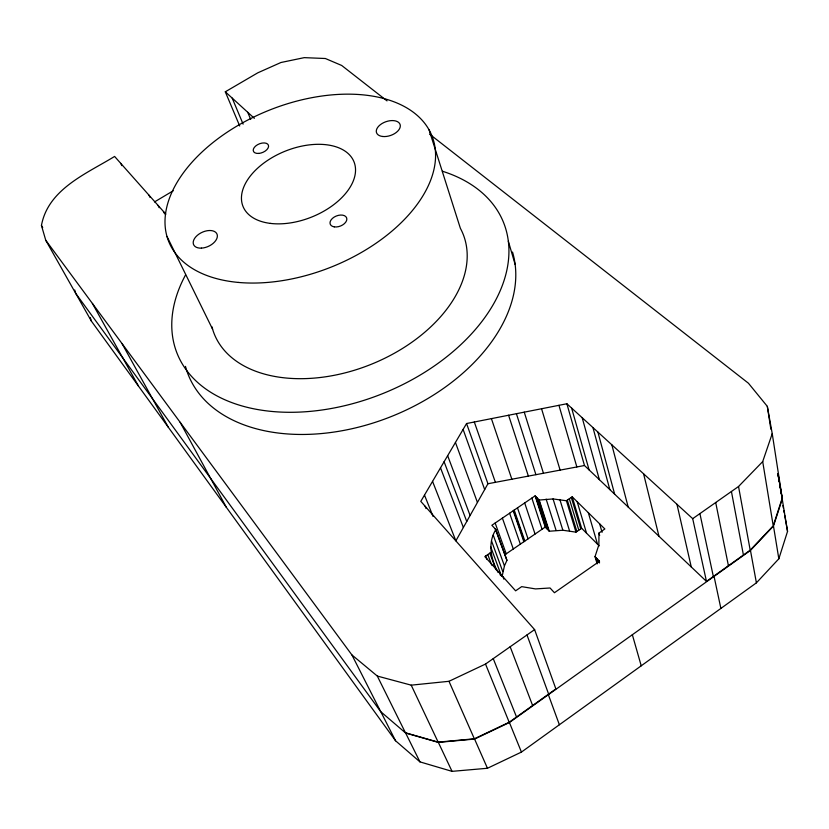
<?xml version="1.0" encoding="UTF-8"?>
<svg xmlns="http://www.w3.org/2000/svg" width="829" height="829" viewBox="0 0 829 829"><rect width="100%" height="100%" fill="white"/><g stroke="black" fill="none" stroke-linecap="round" stroke-linejoin="round"><path stroke-width="1.24" d="M502.146 576.228L504.446 565.896L506.944 560.331L495.846 529.565L491.866 525.275L535.099 495.877L539.202 500.042L549.285 531.234L562.86 530.239L575.979 532.145L581.626 528.249L572.197 496.809L566.425 500.757L553.057 498.944L539.202 500.042M498.146 572.57C490.903 559.264 487.369 543.14 495.846 529.565M778.037 473.732L787.55 531.368L778.835 558.798L756.4 582.849L521.441 752.079L487.462 768.265L452.043 771.353L419.961 761.882L395.568 740.784L380.905 711.924L75.677 293.331L45.75 240.265L41.45 225.457C48.113 189.095 86.517 173.686 114.599 156.443L165.831 214.151M773.612 524.622L782.213 498.208L772.234 433.619L767.322 406.365L748.421 383.216L429.64 134.174M45.75 240.265L351.921 654.951L380.718 711.655L405.65 733.043L438.354 742.401L474.571 739.064L509.41 722.515L750.463 550.415L773.478 526.052L782.472 498.426M762.701 461.587L773.219 525.824L750.204 550.176L706.474 581.398L692.702 518.664L738.535 486.499L762.701 461.587L772.234 433.619M597.16 563.886L595.015 556.653L598.87 544.85L598.963 533.057L604.859 528.964L572.197 496.809M692.702 518.664L566.881 403.754L466.572 423.526L487.939 483.742L455.867 540.84L432.551 481.38M466.572 423.526L420.79 501.379L534.612 629.605L555.876 688.909L509.193 722.246L474.354 738.794L438.147 742.131L405.454 732.774L377.309 676.06L351.921 654.951M377.309 676.06L411.215 685.158L448.986 681.303L485.514 664.05L534.612 629.605M504.623 554.933L545.244 527.057L535.099 495.877M490.737 552.539L484.82 556.591L515.617 590.828L521.669 586.642L535.493 588.911L550.052 587.989L554.446 592.735L599.543 561.254L595.015 556.653M154.515 201.924L173.22 190.794M239.716 125.998L225.301 91.801L257.778 72.828L280.927 62.507L304.253 57.647L325.362 58.507L341.693 65.47L387.039 100.9M487.939 483.742L584.476 465.515L706.474 581.398M225.301 91.801L254.348 118.329M581.626 528.249L599.222 545.886M545.244 527.057L549.285 531.234M506.944 560.331L495.224 528.892M74.724 289.984L75.771 293.456L91.325 321.03L395.568 740.784M41.45 225.457L42.714 227.706M92.392 303.435L122.671 357.776M122.775 357.921L138.464 386.065M152.536 398.728L168.256 427.163M122.008 343.548L152.412 398.562M180.131 422.272L210.566 478.312M210.701 478.499L226.369 507.358M405.65 733.043L419.961 761.882M120.733 163.354L121.873 165.634M167.002 236.441L212.597 329.206M148.919 195.105L150.049 197.416M158.049 205.395L159.189 207.716M163.468 211.499L164.608 213.83M411.215 685.158L438.147 742.131M438.354 742.401L452.043 771.353M448.986 681.303L474.354 738.794M474.571 739.064L487.462 768.265M232.182 98.091L243.115 124.143M247.726 112.278L250.69 119.449M509.41 722.515L521.441 752.079M485.514 664.05L509.193 722.246M425.07 506.208L426.033 508.571M424.489 495.089L433.049 516.426M493.245 658.63L516.529 717.002M440.51 467.836L463.37 527.493M510.167 646.755L532.622 705.51M444.095 461.743L466.748 521.472M485.742 555.958L487.069 559.482M447.66 455.681L470.105 515.493M487.784 554.57L491.732 565.16M489.815 553.171L495.929 569.658M499.659 573.098L500.529 575.45M503.006 576.808L503.866 579.16M490.675 546.736L501.555 576.207M526.985 634.952L548.632 694.091M548.373 694.702L559.378 724.753M455.442 442.458L477.431 502.447M491.524 540.922L502.778 571.606M493.255 535.171L504.446 565.896M463.11 429.412L484.675 489.556M495.162 523.037L506.229 553.824M502.395 518.125L513.296 548.974M474.312 422.002L495.4 482.333M509.607 513.213L520.343 544.145M514.218 510.073L524.84 541.057M513.648 510.457L524.291 541.43M513.213 510.757L523.855 541.72M517.493 507.856L528.042 538.86M491.41 418.635L511.856 479.235M524.684 502.965L535.057 534.042M531.845 498.094L542.062 529.244M535.741 496.53L545.876 527.71M508.581 415.246L528.374 476.105M538.56 499.39L548.653 530.581M537.151 497.96L547.264 529.14M516.405 413.702L535.917 474.685M429.059 129.832L460.375 228.307A134.06 86.579 -21.9 0 1 370.045 364.77A134.06 86.579 -21.9 0 1 211.944 326.792M546.145 499.131L556.093 530.373M553.057 498.944L562.86 530.239M524.249 412.158L543.461 473.255M559.844 499.483L569.523 530.829M90.247 317.538L91.325 321.03M566.425 500.757L575.979 532.145M541.555 408.749L560.124 470.116M567.326 500.136L576.86 531.534M569.316 498.778L578.808 530.197M571.295 497.421L580.746 528.861M577.191 501.721L586.538 533.182M597.274 558.953L598.341 562.57M595.719 557.378L597.502 563.399M598.839 560.539L599.543 562.943M588.321 512.674L597.502 544.166M508.332 241.198L515.151 264.503M558.943 405.319L576.849 466.955M598.963 533.057L599.657 535.482M599.647 523.835L602.072 532.322M566.881 403.754L584.476 465.515M632.351 634.734L641.221 665.811M571.627 408.096L589.098 469.908M582.196 417.743L599.388 479.68M592.953 427.577L609.843 489.607M597.906 432.096L614.652 494.177M611.833 444.81L628.185 507.027M643.584 473.815L658.972 536.28M676.961 504.291L691.262 566.953M699.904 513.607L713.344 576.487M714.059 576.404L720.878 608.434M715.707 502.519L728.422 565.73M731.427 491.493L743.416 555.026M750.463 550.415L756.4 582.849M738.535 486.499L750.204 550.176M778.006 474.758L778.441 477.224M778.887 479.69L779.333 482.167M779.778 484.633L782.213 498.208M782.928 505.535L783.364 508.001M783.809 510.457L784.244 512.923M784.69 515.379L787.55 531.368M773.478 526.052L778.835 558.798M767.322 406.365L770.856 429.194M777.985 473.805L779.167 481.431M779.757 485.245L780.151 487.784M780.545 490.333L780.939 492.872M442.427 171.23A175.852 113.76 -21.9 0 1 482.343 320.896A175.852 113.76 -21.9 0 1 261.249 410.137A175.852 113.76 -21.9 0 1 185.561 274.907M512.519 252.047A173.479 114.288 -21.9 0 1 380.604 420.531A173.479 114.288 -21.9 0 1 185.468 366.387M201.426 248.13A12.839 7.699 -24.8 0 0 217.136 234.452A12.839 7.699 -24.8 0 0 197.271 235.405A12.839 7.699 -24.8 0 0 201.426 248.13M258.648 153.427A8.093 4.611 -22.4 0 0 268.389 145.127A8.093 4.611 -22.4 0 0 255.664 146.018A8.093 4.611 -22.4 0 0 258.648 153.427M238.4 282.43A141.811 84.33 -21.9 0 0 435.422 151.116A141.811 84.33 -21.9 0 0 227.073 132.267A141.811 84.33 -21.9 0 0 238.4 282.43M334.253 226.866A8.777 5.42 -21.2 0 0 346.843 219.074A8.777 5.42 -21.2 0 0 334.201 217.074A8.777 5.42 -21.2 0 0 334.253 226.866M270.368 223.395A59.812 35.502 -21.9 0 0 355.537 169.727A59.812 35.502 -21.9 0 0 269.56 159.137A59.812 35.502 -21.9 0 0 270.368 223.395M382.615 136.484A12.476 7.264 -19.3 0 0 400.314 125.676A12.476 7.264 -19.3 0 0 381.982 123.562A12.476 7.264 -19.3 0 0 382.615 136.484"/></g></svg>
